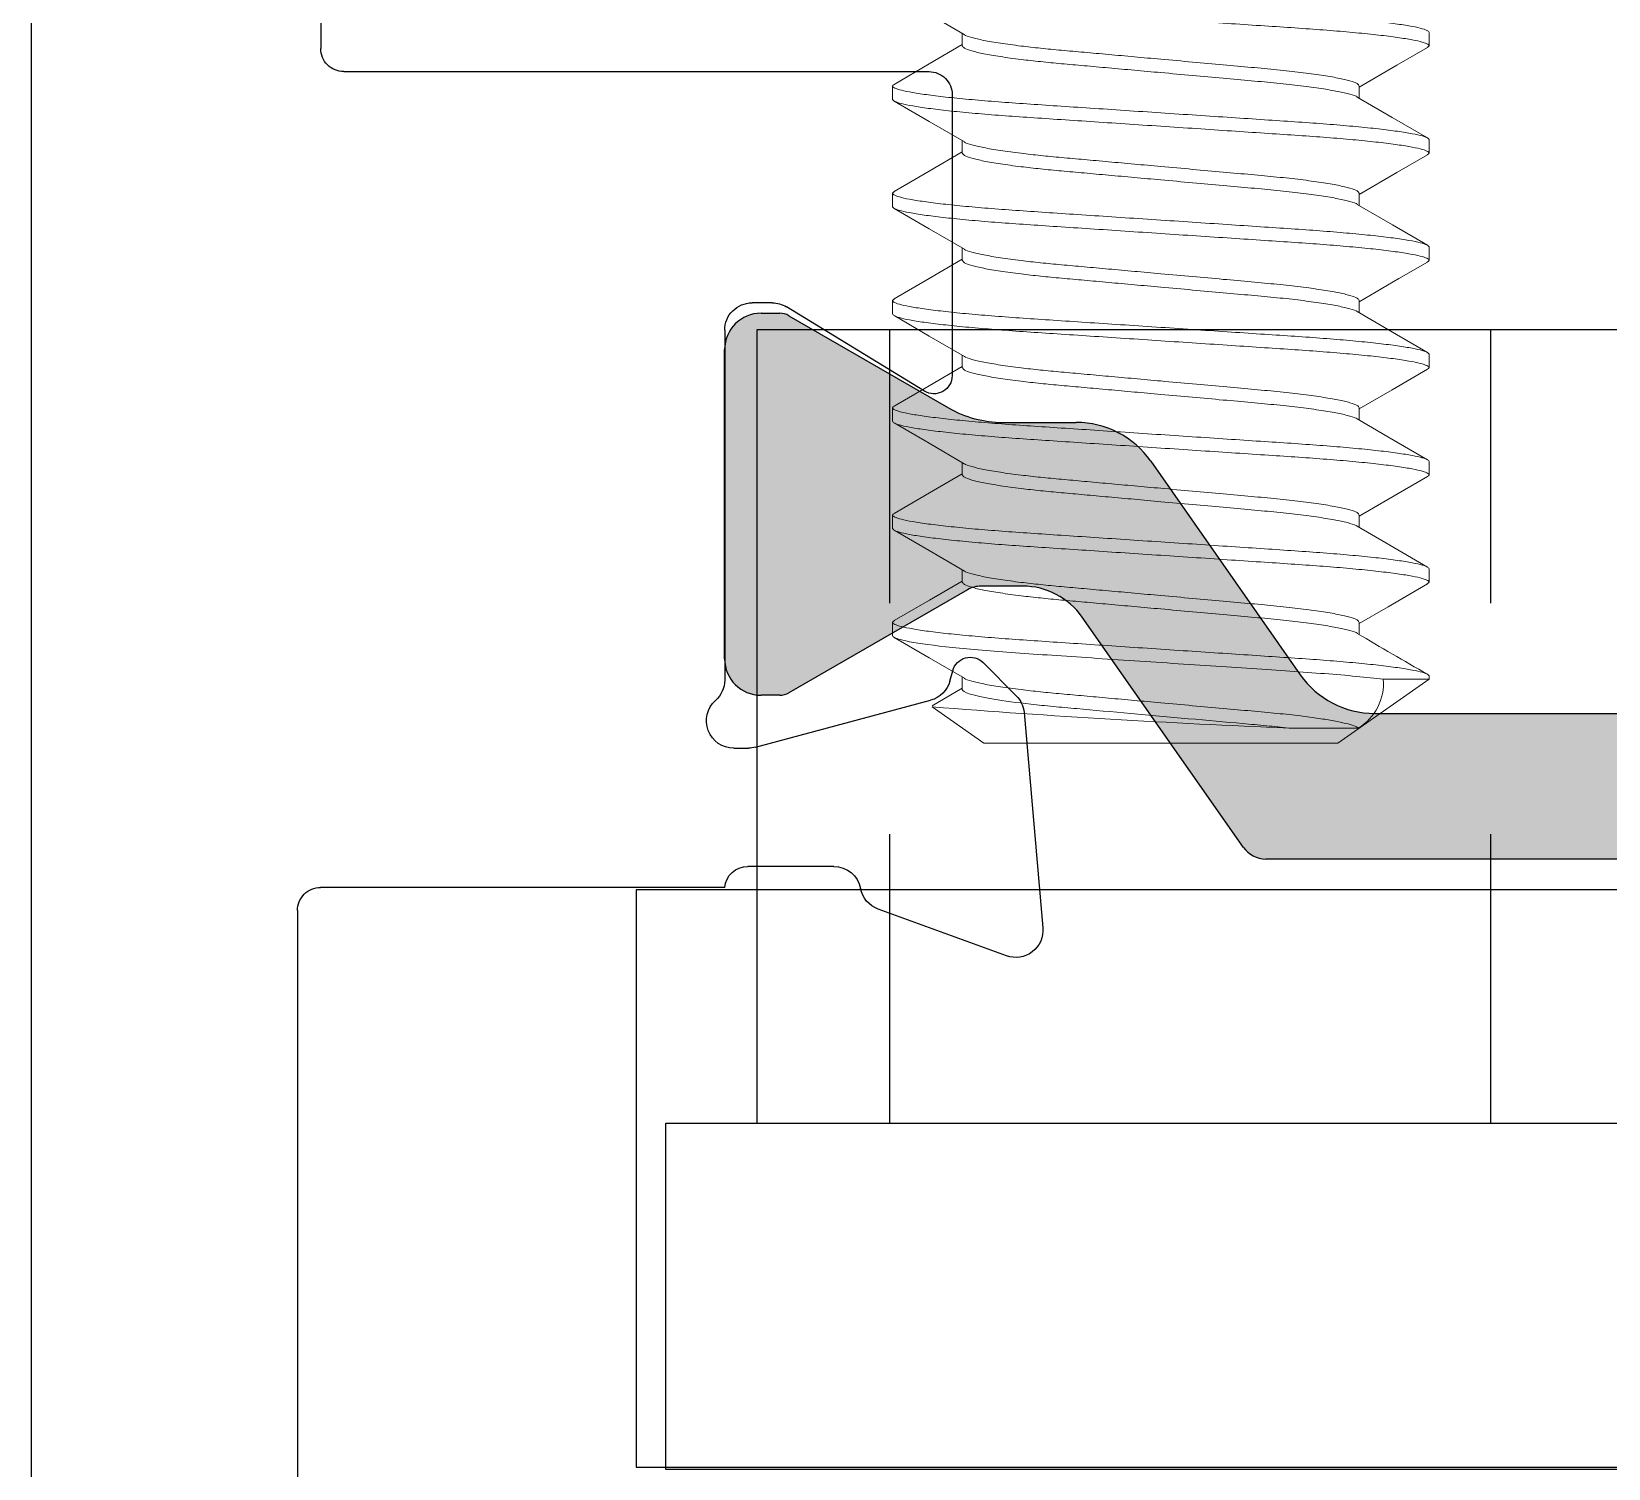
# Model space of a CAD drawing. Extents: x -82 to 113, y -82 to 93.
# Drawn here: x 7.157 to 7.84, y 84.668 to 85.29 of the extents above; entities that cross this region are included whole.
import ezdxf

# ---------------------------------------------------------------- set-up
doc = ezdxf.new("R2010")
doc.units = 0
doc.header["$MEASUREMENT"] = 0
for name, pattern in [('C', [0]), ('HIDDEN2', [0.1875, 0.125, -0.0625]), ('SLD-Solid', [0])]:
    doc.linetypes.add(name, pattern=pattern)
doc.layers.get('0').update_dxf_attribs({"linetype": 'CONTINUOUS'})
for name, color, linetype in [('Ballons', 7, 'CONTINUOUS'), ('I-Strut', 7, 'CONTINUOUS'), ('INERTIA', 7, 'CONTINUOUS'), ('VENT', 5, 'CONTINUOUS')]:
    doc.layers.add(name, color=color, linetype=linetype)

# ---------------------------------------------------------------- blocks, each defined once
blk = doc.blocks.new('20547')
for p, q in [((696.22741, 56.06111), (695.85241, 56.06111)), ((696.22741, 55.71761), (696.22741, 56.06111))]:
    blk.add_line(p, q)
at = {"linetype": 'HIDDEN2'}
for p, q in [((695.90991, 55.71761), (695.90991, 56.06111)), ((696.16991, 55.71761), (696.16991, 56.06111))]:
    blk.add_line(p, q, dxfattribs=at)
blk.add_lwpolyline([(695.47741, 55.56761), (696.2669, 55.56761), (696.2669, 55.71761), (695.47741, 55.71761)], close=True)
blk = doc.blocks.new('91251A555')
at = {"color": 7, "linetype": 'SLD-Solid', "lineweight": 15}
for p, q in [((2.72139, 0.11607), (2.71559, 0.11607)), ((2.76782, 0.11607), (2.76202, 0.11607)), ((2.81425, 0.11607), (2.80844, 0.11607)), ((2.86068, 0.11607), (2.85487, 0.11607)), ((2.9071, 0.11607), (2.9013, 0.11607)), ((2.95353, 0.11607), (2.94773, 0.11607)), ((2.98383, 0.0989), (2.97626, 0.08591)), ((2.99996, 0.07663), (2.98434, 0.09893)), ((2.69818, 0.08591), (2.69286, 0.08591)), ((2.74461, 0.08591), (2.73929, 0.08591)), ((2.79103, 0.08591), (2.78571, 0.08591)), ((2.83746, 0.08591), (2.83214, 0.08591)), ((2.88389, 0.08591), (2.87857, 0.08591)), ((2.93032, 0.08591), (2.925, 0.08591)), ((2.97675, 0.08591), (2.97143, 0.08591)), ((2.99996, 0.07663), (2.99996, -0.07663)), ((2.99346, -0.05535), (2.99346, -0.08547)), ((2.97234, -0.11607), (2.99996, -0.07663)), ((2.71559, -0.08591), (2.72091, -0.08591)), ((2.76202, -0.08591), (2.76734, -0.08591)), ((2.80844, -0.08591), (2.81376, -0.08591)), ((2.85487, -0.08591), (2.86019, -0.08591)), ((2.9013, -0.08591), (2.90662, -0.08591)), ((2.94773, -0.08591), (2.95305, -0.08591)), ((2.97234, -0.09627), (2.97234, -0.11607)), ((2.69237, -0.11607), (2.69818, -0.11607)), ((2.7388, -0.11607), (2.74461, -0.11607)), ((2.78523, -0.11607), (2.79103, -0.11607)), ((2.83166, -0.11607), (2.83746, -0.11607)), ((2.87809, -0.11607), (2.88389, -0.11607)), ((2.92451, -0.11607), (2.93032, -0.11607)), ((2.97094, -0.11607), (2.97234, -0.11607))]:
    blk.add_line(p, q, dxfattribs=at)
at = {"color": 7, "linetype": 'SLD-Solid', "lineweight": 15, "flags": 128}
for points in [[(2.69336, 0.08505), (2.68452, 0.10023), (2.67568, 0.11544)], [(2.71487, 0.11545), (2.70604, 0.10023), (2.69769, 0.08591)], [(2.73981, 0.08502), (2.73097, 0.1002), (2.72213, 0.11541)], [(2.76128, 0.11541), (2.75244, 0.1002), (2.74412, 0.08591)], [(2.78622, 0.08504), (2.77738, 0.10022), (2.76854, 0.11543)], [(2.80773, 0.11544), (2.79889, 0.10023), (2.79055, 0.08591)], [(2.83266, 0.08502), (2.82382, 0.10021), (2.81498, 0.11542)], [(2.85415, 0.11544), (2.84531, 0.10022), (2.83698, 0.08591)], [(2.87907, 0.08505), (2.87023, 0.10023), (2.86139, 0.11544)], [(2.90059, 0.11546), (2.89066, 0.09836), (2.88341, 0.08591)], [(2.92551, 0.08503), (2.91667, 0.10021), (2.90783, 0.11543)], [(2.94699, 0.11541), (2.93815, 0.10019), (2.92983, 0.08591)], [(2.97195, 0.08502), (2.9631, 0.1002), (2.95426, 0.11542)], [(2.69891, -0.11542), (2.70663, -0.10212), (2.71607, -0.08591)], [(2.72038, -0.08501), (2.72923, -0.10019), (2.73807, -0.11541)], [(2.74532, -0.11546), (2.75305, -0.10215), (2.7625, -0.08591)], [(2.76682, -0.08502), (2.77566, -0.1002), (2.7845, -0.11542)], [(2.79176, -0.11543), (2.79893, -0.10308), (2.80893, -0.08591)], [(2.81325, -0.08503), (2.82209, -0.10021), (2.83093, -0.11543)], [(2.8382, -0.11541), (2.84704, -0.10019), (2.85536, -0.08591)], [(2.85968, -0.08503), (2.86742, -0.09832), (2.87736, -0.11542)], [(2.88462, -0.11542), (2.89455, -0.09832), (2.90178, -0.08591)], [(2.90611, -0.08503), (2.9133, -0.09738), (2.92379, -0.11542)], [(2.93103, -0.11545), (2.94097, -0.09835), (2.94821, -0.08591)]]:
    blk.add_lwpolyline(points, dxfattribs=at)
at = {"color": 7, "linetype": 'SLD-Solid', "lineweight": 15}
for centre, radius, start, end in [((-0.89824, -0.20902), 3.89473, 2.26123, 4.53451), ((1.10659, -1.17925), 2.14588, 29.71914, 30.65809), ((2.97424, -0.07394), 0.02242, 265.14885, 329.03037)]:
    blk.add_arc(centre, radius, start, end, dxfattribs=at)
for points, knots in [([(2.69237, -0.11607), (2.69208, -0.11589), (2.6915, -0.11552), (2.69054, -0.11253), (2.68954, -0.10767), (2.68851, -0.10082), (2.68747, -0.09218), (2.68647, -0.082), (2.68551, -0.07059), (2.68464, -0.05819), (2.68376, -0.04484), (2.6828, -0.03055), (2.6818, -0.01548), (2.68077, 0), (2.67974, 0.01548), (2.67873, 0.03055), (2.67777, 0.04484), (2.6769, 0.05819), (2.67602, 0.07059), (2.67507, 0.082), (2.67406, 0.09218), (2.67303, 0.10082), (2.672, 0.10766), (2.67099, 0.11256), (2.67004, 0.1154), (2.66921, 0.11644), (2.66868, 0.11565), (2.66843, 0.1153)], [0, 0, 0, 0, 0.039097, 0.079223, 0.120066, 0.161277, 0.202487, 0.24333, 0.283456, 0.322553, 0.36165, 0.401776, 0.442619, 0.48383, 0.525041, 0.565884, 0.60601, 0.645107, 0.684204, 0.72433, 0.765172, 0.806383, 0.847594, 0.888437, 0.928563, 0.96766, 1, 1, 1, 1]), ([(2.69891, -0.11529), (2.69867, -0.11565), (2.69813, -0.11644), (2.6973, -0.1154), (2.69634, -0.11256), (2.69534, -0.10766), (2.69431, -0.10082), (2.69328, -0.09218), (2.69227, -0.082), (2.69132, -0.07059), (2.69044, -0.05819), (2.68956, -0.04484), (2.68861, -0.03055), (2.6876, -0.01548), (2.68657, 0), (2.68554, 0.01548), (2.68453, 0.03055), (2.68358, 0.04484), (2.6827, 0.05819), (2.68183, 0.07059), (2.68087, 0.082), (2.67987, 0.09218), (2.67883, 0.10082), (2.6778, 0.10767), (2.6768, 0.11253), (2.67584, 0.11552), (2.67525, 0.11589), (2.67496, 0.11607)], [0, 0, 0, 0, 0.0326839, 0.0717671, 0.1118789, 0.1527071, 0.1939032, 0.2350994, 0.2759276, 0.3160394, 0.3551226, 0.3942058, 0.4343176, 0.4751458, 0.516342, 0.5575381, 0.5983663, 0.6384781, 0.6775613, 0.7166445, 0.7567563, 0.7975845, 0.8387807, 0.8799768, 0.920805, 0.9609168, 1, 1, 1, 1]), ([(2.7388, -0.11607), (2.73851, -0.11589), (2.73793, -0.11552), (2.73697, -0.11253), (2.73597, -0.10767), (2.73493, -0.10082), (2.7339, -0.09218), (2.7329, -0.082), (2.73194, -0.07059), (2.73106, -0.05819), (2.73019, -0.04484), (2.72923, -0.03055), (2.72823, -0.01548), (2.7272, 0), (2.72616, 0.01548), (2.72516, 0.03055), (2.7242, 0.04484), (2.72333, 0.05819), (2.72245, 0.07059), (2.72149, 0.082), (2.72049, 0.09218), (2.71946, 0.10082), (2.71843, 0.10766), (2.71742, 0.11256), (2.71646, 0.1154), (2.71564, 0.11644), (2.71511, 0.11566), (2.71487, 0.11531)], [0, 0, 0, 0, 0.039111, 0.079252, 0.120109, 0.161334, 0.20256, 0.243417, 0.283558, 0.322669, 0.36178, 0.40192, 0.442778, 0.484003, 0.525229, 0.566086, 0.606227, 0.645338, 0.684449, 0.724589, 0.765447, 0.806672, 0.847898, 0.888755, 0.928896, 0.968007, 1, 1, 1, 1]), ([(2.74532, -0.11531), (2.74508, -0.11566), (2.74455, -0.11644), (2.74373, -0.1154), (2.74277, -0.11256), (2.74177, -0.10766), (2.74074, -0.10082), (2.7397, -0.09218), (2.7387, -0.082), (2.73774, -0.07059), (2.73687, -0.05819), (2.73599, -0.04484), (2.73504, -0.03055), (2.73403, -0.01548), (2.733, 0), (2.73197, 0.01548), (2.73096, 0.03055), (2.73001, 0.04484), (2.72913, 0.05819), (2.72825, 0.07059), (2.7273, 0.082), (2.72629, 0.09218), (2.72526, 0.10082), (2.72423, 0.10767), (2.72322, 0.11253), (2.72227, 0.11552), (2.72168, 0.11589), (2.72139, 0.11607)], [0, 0, 0, 0, 0.031769, 0.070889, 0.111039, 0.151905, 0.193141, 0.234376, 0.275243, 0.315392, 0.354512, 0.393633, 0.433782, 0.474649, 0.515884, 0.557119, 0.597986, 0.638136, 0.677256, 0.716376, 0.756526, 0.797393, 0.838628, 0.879863, 0.92073, 0.96088, 1, 1, 1, 1]), ([(2.78523, -0.11607), (2.78494, -0.11589), (2.78435, -0.11552), (2.7834, -0.11253), (2.78239, -0.10767), (2.78136, -0.10082), (2.78033, -0.09218), (2.77933, -0.082), (2.77837, -0.07059), (2.77749, -0.05819), (2.77662, -0.04484), (2.77566, -0.03055), (2.77466, -0.01548), (2.77362, 0), (2.77259, 0.01548), (2.77159, 0.03055), (2.77063, 0.04484), (2.76975, 0.05819), (2.76888, 0.07059), (2.76792, 0.082), (2.76692, 0.09218), (2.76589, 0.10082), (2.76485, 0.10766), (2.76385, 0.11256), (2.76289, 0.1154), (2.76207, 0.11644), (2.76153, 0.11565), (2.76128, 0.11529)], [0, 0, 0, 0, 0.039079, 0.079186, 0.12001, 0.161201, 0.202393, 0.243217, 0.283324, 0.322403, 0.361482, 0.401589, 0.442412, 0.483604, 0.524796, 0.565619, 0.605726, 0.644805, 0.683884, 0.723991, 0.764815, 0.806007, 0.847198, 0.888022, 0.928129, 0.967208, 1, 1, 1, 1]), ([(2.79176, -0.11529), (2.79152, -0.11565), (2.79098, -0.11644), (2.79016, -0.1154), (2.7892, -0.11256), (2.7882, -0.10766), (2.78716, -0.10082), (2.78613, -0.09218), (2.78513, -0.082), (2.78417, -0.07059), (2.7833, -0.05819), (2.78242, -0.04484), (2.78146, -0.03055), (2.78046, -0.01548), (2.77943, 0), (2.77839, 0.01548), (2.77739, 0.03055), (2.77643, 0.04484), (2.77556, 0.05819), (2.77468, 0.07059), (2.77373, 0.082), (2.77272, 0.09218), (2.77169, 0.10082), (2.77066, 0.10767), (2.76965, 0.11253), (2.7687, 0.11552), (2.76811, 0.11589), (2.76782, 0.11607)], [0, 0, 0, 0, 0.032452, 0.071544, 0.111666, 0.152504, 0.19371, 0.234916, 0.275754, 0.315875, 0.354968, 0.39406, 0.434182, 0.47502, 0.516226, 0.557432, 0.59827, 0.638391, 0.677484, 0.716577, 0.756698, 0.797536, 0.838742, 0.879948, 0.920786, 0.960907, 1, 1, 1, 1]), ([(2.83166, -0.11607), (2.83137, -0.11589), (2.83078, -0.11552), (2.82983, -0.11253), (2.82882, -0.10767), (2.82779, -0.10082), (2.82676, -0.09218), (2.82575, -0.082), (2.8248, -0.07059), (2.82392, -0.05819), (2.82304, -0.04484), (2.82209, -0.03055), (2.82108, -0.01548), (2.82005, 0), (2.81902, 0.01548), (2.81802, 0.03055), (2.81706, 0.04484), (2.81618, 0.05819), (2.81531, 0.07059), (2.81435, 0.082), (2.81335, 0.09218), (2.81231, 0.10082), (2.81128, 0.10766), (2.81028, 0.11256), (2.80932, 0.1154), (2.8085, 0.11644), (2.80796, 0.11566), (2.80772, 0.1153)], [0, 0, 0, 0, 0.039108, 0.079245, 0.120098, 0.16132, 0.202542, 0.243396, 0.283533, 0.322641, 0.361748, 0.401885, 0.442739, 0.483961, 0.525183, 0.566037, 0.606174, 0.645281, 0.684389, 0.724526, 0.76538, 0.806602, 0.847824, 0.888678, 0.928815, 0.967922, 1, 1, 1, 1]), ([(2.8382, -0.11528), (2.83796, -0.11565), (2.83741, -0.11644), (2.83659, -0.1154), (2.83563, -0.11256), (2.83463, -0.10766), (2.83359, -0.10082), (2.83256, -0.09218), (2.83156, -0.082), (2.8306, -0.07059), (2.82972, -0.05819), (2.82885, -0.04484), (2.82789, -0.03055), (2.82689, -0.01548), (2.82585, 0), (2.82482, 0.01548), (2.82382, 0.03055), (2.82286, 0.04484), (2.82199, 0.05819), (2.82111, 0.07059), (2.82015, 0.082), (2.81915, 0.09218), (2.81812, 0.10082), (2.81708, 0.10767), (2.81608, 0.11253), (2.81512, 0.11552), (2.81454, 0.11589), (2.81425, 0.11607)], [0, 0, 0, 0, 0.032919, 0.071992, 0.112094, 0.152913, 0.194099, 0.235285, 0.276103, 0.316205, 0.355279, 0.394353, 0.434455, 0.475273, 0.516459, 0.557645, 0.598464, 0.638566, 0.67764, 0.716713, 0.756815, 0.797634, 0.83882, 0.880006, 0.920824, 0.960926, 1, 1, 1, 1]), ([(2.87809, -0.11607), (2.8778, -0.11589), (2.87721, -0.11552), (2.87625, -0.11253), (2.87525, -0.10767), (2.87422, -0.10082), (2.87319, -0.09218), (2.87218, -0.082), (2.87123, -0.07059), (2.87035, -0.05819), (2.86947, -0.04484), (2.86852, -0.03055), (2.86751, -0.01548), (2.86648, 0), (2.86545, 0.01548), (2.86444, 0.03055), (2.86349, 0.04484), (2.86261, 0.05819), (2.86173, 0.07059), (2.86078, 0.082), (2.85977, 0.09218), (2.85874, 0.10082), (2.85771, 0.10766), (2.85671, 0.11256), (2.85575, 0.1154), (2.85493, 0.11644), (2.85439, 0.11566), (2.85415, 0.1153)], [0, 0, 0, 0, 0.039105, 0.079239, 0.12009, 0.161309, 0.202529, 0.24338, 0.283514, 0.322619, 0.361724, 0.401858, 0.442709, 0.483928, 0.525147, 0.565998, 0.606133, 0.645238, 0.684343, 0.724477, 0.765328, 0.806547, 0.847766, 0.888617, 0.928751, 0.967856, 1, 1, 1, 1]), ([(2.88462, -0.11529), (2.88438, -0.11565), (2.88384, -0.11644), (2.88301, -0.1154), (2.88206, -0.11256), (2.88105, -0.10766), (2.88002, -0.10082), (2.87899, -0.09218), (2.87798, -0.082), (2.87703, -0.07059), (2.87615, -0.05819), (2.87528, -0.04484), (2.87432, -0.03055), (2.87332, -0.01548), (2.87228, 0), (2.87125, 0.01548), (2.87025, 0.03055), (2.86929, 0.04484), (2.86841, 0.05819), (2.86754, 0.07059), (2.86658, 0.082), (2.86558, 0.09218), (2.86454, 0.10082), (2.86351, 0.10767), (2.86251, 0.11253), (2.86155, 0.11552), (2.86097, 0.11589), (2.86068, 0.11607)], [0, 0, 0, 0, 0.032604, 0.071691, 0.111806, 0.152638, 0.193837, 0.235037, 0.275868, 0.315983, 0.35507, 0.394156, 0.434271, 0.475103, 0.516302, 0.557502, 0.598333, 0.638448, 0.677535, 0.716621, 0.756736, 0.797568, 0.838767, 0.879967, 0.920799, 0.960914, 1, 1, 1, 1]), ([(2.92451, -0.11607), (2.92422, -0.11589), (2.92364, -0.11552), (2.92268, -0.11253), (2.92168, -0.10767), (2.92065, -0.10082), (2.91961, -0.09218), (2.91861, -0.082), (2.91765, -0.07059), (2.91678, -0.05819), (2.9159, -0.04484), (2.91494, -0.03055), (2.91394, -0.01548), (2.91291, 0), (2.91188, 0.01548), (2.91087, 0.03055), (2.90992, 0.04484), (2.90904, 0.05819), (2.90816, 0.07059), (2.90721, 0.082), (2.9062, 0.09218), (2.90517, 0.10082), (2.90414, 0.10766), (2.90313, 0.11256), (2.90218, 0.1154), (2.90136, 0.11644), (2.90083, 0.11566), (2.90059, 0.11531)], [0, 0, 0, 0, 0.039124, 0.079278, 0.120148, 0.161388, 0.202627, 0.243497, 0.283651, 0.322775, 0.361899, 0.402053, 0.442923, 0.484163, 0.525402, 0.566273, 0.606426, 0.64555, 0.684674, 0.724828, 0.765699, 0.806938, 0.848177, 0.889048, 0.929201, 0.968325, 1, 1, 1, 1]), ([(2.93104, -0.11531), (2.9308, -0.11566), (2.93026, -0.11644), (2.92944, -0.1154), (2.92848, -0.11256), (2.92748, -0.10766), (2.92645, -0.10082), (2.92542, -0.09218), (2.92441, -0.082), (2.92346, -0.07059), (2.92258, -0.05819), (2.9217, -0.04484), (2.92075, -0.03055), (2.91974, -0.01548), (2.91871, 0), (2.91768, 0.01548), (2.91667, 0.03055), (2.91572, 0.04484), (2.91484, 0.05819), (2.91397, 0.07059), (2.91301, 0.082), (2.91201, 0.09218), (2.91097, 0.10082), (2.90994, 0.10767), (2.90894, 0.11253), (2.90798, 0.11552), (2.90739, 0.11589), (2.9071, 0.11607)], [0, 0, 0, 0, 0.031971, 0.071083, 0.111224, 0.152083, 0.193309, 0.234536, 0.275394, 0.315535, 0.354647, 0.393759, 0.433901, 0.474759, 0.515985, 0.557212, 0.59807, 0.638212, 0.677324, 0.716436, 0.756577, 0.797435, 0.838662, 0.879888, 0.920747, 0.960888, 1, 1, 1, 1]), ([(2.97094, -0.11607), (2.97065, -0.11589), (2.97007, -0.11552), (2.96911, -0.11253), (2.96811, -0.10767), (2.96707, -0.10082), (2.96604, -0.09218), (2.96504, -0.082), (2.96408, -0.07059), (2.9632, -0.05819), (2.96233, -0.04484), (2.96137, -0.03055), (2.96037, -0.01548), (2.95934, 0), (2.9583, 0.01548), (2.9573, 0.03055), (2.95634, 0.04484), (2.95547, 0.05819), (2.95459, 0.07059), (2.95363, 0.082), (2.95263, 0.09218), (2.9516, 0.10082), (2.95057, 0.10766), (2.94956, 0.11256), (2.9486, 0.1154), (2.94778, 0.11644), (2.94724, 0.11565), (2.94699, 0.11528)], [0, 0, 0, 0, 0.039074, 0.079176, 0.119994, 0.16118, 0.202366, 0.243184, 0.283286, 0.32236, 0.361434, 0.401536, 0.442354, 0.48354, 0.524726, 0.565544, 0.605646, 0.64472, 0.683794, 0.723895, 0.764714, 0.8059, 0.847086, 0.887904, 0.928006, 0.96708, 1, 1, 1, 1]), ([(2.97234, -0.09627), (2.9715, -0.08923), (2.97068, -0.08049), (2.96956, -0.06606), (2.96921, -0.06108), (2.96852, -0.0507), (2.96815, -0.04519), (2.967, -0.02791), (2.96616, -0.01538), (2.96448, 0.00986), (2.96364, 0.02254), (2.96246, 0.04022), (2.96208, 0.0459), (2.96136, 0.05664), (2.96103, 0.06168), (2.95994, 0.07647), (2.95913, 0.08557), (2.95747, 0.1006), (2.95661, 0.1065), (2.95498, 0.11423), (2.95421, 0.11607), (2.95353, 0.11607)], [0, 0, 0, 0, 0.125, 0.125, 0.1875, 0.1875, 0.25, 0.25, 0.375, 0.375, 0.5, 0.5, 0.5625, 0.5625, 0.625, 0.625, 0.75, 0.75, 0.875, 0.875, 1, 1, 1, 1]), ([(2.71559, -0.08591), (2.71524, -0.08572), (2.71453, -0.08533), (2.71336, -0.08211), (2.71213, -0.07692), (2.71089, -0.06971), (2.70968, -0.06079), (2.70854, -0.05056), (2.70751, -0.03924), (2.70641, -0.02693), (2.70522, -0.01372), (2.70405, -0.00076), (2.70295, 0.01146), (2.70195, 0.02261), (2.70099, 0.03319), (2.70011, 0.04307), (2.69924, 0.05225), (2.69821, 0.06127), (2.69707, 0.0697), (2.69583, 0.07696), (2.69461, 0.08199), (2.69378, 0.08462), (2.69339, 0.08496), (2.69336, 0.08499)], [0, 0, 0, 0, 0.050905, 0.103328, 0.15666, 0.210224, 0.263326, 0.315306, 0.365813, 0.417286, 0.470084, 0.52357, 0.568187, 0.612402, 0.655835, 0.698148, 0.740462, 0.783895, 0.836997, 0.890561, 0.943893, 0.996316, 1, 1, 1, 1]), ([(2.72038, -0.08497), (2.72036, -0.08495), (2.71998, -0.0846), (2.71916, -0.08199), (2.71794, -0.07696), (2.7167, -0.0697), (2.71549, -0.0608), (2.71434, -0.05056), (2.71332, -0.03924), (2.71221, -0.02693), (2.71102, -0.01372), (2.70985, -0.00076), (2.70875, 0.01146), (2.70775, 0.02261), (2.70679, 0.03319), (2.70592, 0.04307), (2.70504, 0.05225), (2.70402, 0.06127), (2.70287, 0.06971), (2.70163, 0.07692), (2.70041, 0.08211), (2.69924, 0.08533), (2.69853, 0.08572), (2.69818, 0.08591)], [0, 0, 0, 0, 0.002703, 0.055178, 0.108562, 0.162179, 0.215333, 0.267364, 0.317921, 0.369445, 0.422295, 0.475834, 0.520494, 0.564752, 0.608229, 0.650584, 0.692938, 0.736415, 0.789569, 0.843186, 0.89657, 0.949045, 1, 1, 1, 1]), ([(2.76202, -0.08591), (2.76167, -0.08572), (2.76096, -0.08533), (2.75979, -0.08211), (2.75856, -0.07692), (2.75732, -0.06971), (2.75611, -0.06079), (2.75497, -0.05056), (2.75394, -0.03924), (2.75284, -0.02693), (2.75165, -0.01372), (2.75048, -0.00076), (2.74938, 0.01146), (2.74837, 0.02261), (2.74742, 0.03319), (2.74654, 0.04307), (2.74566, 0.05225), (2.74464, 0.06127), (2.7435, 0.0697), (2.74226, 0.07696), (2.74104, 0.08199), (2.74021, 0.0846), (2.73983, 0.08495), (2.73981, 0.08497)], [0, 0, 0, 0, 0.050954, 0.103427, 0.15681, 0.210425, 0.263577, 0.315607, 0.366163, 0.417685, 0.470533, 0.52407, 0.568729, 0.612986, 0.656462, 0.698815, 0.741169, 0.784644, 0.837796, 0.891412, 0.944794, 0.997267, 1, 1, 1, 1]), ([(2.76682, -0.08497), (2.7668, -0.08495), (2.76641, -0.08461), (2.76559, -0.08199), (2.76437, -0.07696), (2.76312, -0.0697), (2.76192, -0.0608), (2.76077, -0.05056), (2.75975, -0.03924), (2.75864, -0.02693), (2.75745, -0.01372), (2.75628, -0.00076), (2.75518, 0.01146), (2.75418, 0.02261), (2.75322, 0.03319), (2.75234, 0.04307), (2.75147, 0.05225), (2.75045, 0.06127), (2.7493, 0.06971), (2.74806, 0.07692), (2.74684, 0.08211), (2.74567, 0.08533), (2.74496, 0.08572), (2.74461, 0.08591)], [0, 0, 0, 0, 0.0029, 0.055365, 0.108738, 0.162345, 0.215488, 0.267509, 0.318056, 0.369569, 0.422409, 0.475937, 0.520589, 0.564838, 0.608306, 0.650653, 0.692999, 0.736467, 0.78961, 0.843217, 0.896591, 0.949055, 1, 1, 1, 1]), ([(2.80844, -0.08591), (2.80809, -0.08572), (2.80738, -0.08533), (2.80621, -0.08211), (2.80499, -0.07692), (2.80375, -0.06971), (2.80254, -0.06079), (2.8014, -0.05056), (2.80037, -0.03924), (2.79926, -0.02693), (2.79807, -0.01372), (2.79691, -0.00076), (2.79581, 0.01146), (2.7948, 0.02261), (2.79385, 0.03319), (2.79297, 0.04307), (2.79209, 0.05225), (2.79107, 0.06127), (2.78993, 0.0697), (2.78868, 0.07696), (2.78747, 0.08199), (2.78664, 0.08462), (2.78625, 0.08496), (2.78622, 0.08498)], [0, 0, 0, 0, 0.050913, 0.103344, 0.156685, 0.210257, 0.263367, 0.315356, 0.365871, 0.417352, 0.470158, 0.523653, 0.568276, 0.612498, 0.655939, 0.698259, 0.740578, 0.784019, 0.837129, 0.890702, 0.944042, 0.996473, 1, 1, 1, 1]), ([(2.81325, -0.08497), (2.81323, -0.08495), (2.81284, -0.08461), (2.81201, -0.08199), (2.81079, -0.07696), (2.80955, -0.0697), (2.80834, -0.0608), (2.8072, -0.05056), (2.80617, -0.03924), (2.80507, -0.02693), (2.80388, -0.01372), (2.80271, -0.00076), (2.80161, 0.01146), (2.8006, 0.02261), (2.79965, 0.03319), (2.79877, 0.04307), (2.7979, 0.05225), (2.79687, 0.06127), (2.79573, 0.06971), (2.79449, 0.07692), (2.79326, 0.08211), (2.79209, 0.08533), (2.79138, 0.08572), (2.79103, 0.08591)], [0, 0, 0, 0, 0.003052, 0.055508, 0.108874, 0.162472, 0.215607, 0.26762, 0.31816, 0.369665, 0.422497, 0.476017, 0.520662, 0.564904, 0.608366, 0.650706, 0.693046, 0.736507, 0.789642, 0.843241, 0.896606, 0.949062, 1, 1, 1, 1]), ([(2.85487, -0.08591), (2.85452, -0.08572), (2.85381, -0.08533), (2.85264, -0.08211), (2.85142, -0.07692), (2.85018, -0.06971), (2.84897, -0.06079), (2.84782, -0.05056), (2.8468, -0.03924), (2.84569, -0.02693), (2.8445, -0.01372), (2.84333, -0.00076), (2.84223, 0.01146), (2.84123, 0.02261), (2.84027, 0.03319), (2.8394, 0.04307), (2.83852, 0.05225), (2.8375, 0.06127), (2.83636, 0.0697), (2.83511, 0.07696), (2.83389, 0.08199), (2.83307, 0.08461), (2.83268, 0.08495), (2.83266, 0.08497)], [0, 0, 0, 0, 0.050944, 0.103407, 0.156779, 0.210384, 0.263526, 0.315545, 0.366091, 0.417603, 0.470441, 0.523968, 0.568618, 0.612867, 0.656333, 0.698679, 0.741024, 0.784491, 0.837633, 0.891237, 0.94461, 0.997072, 1, 1, 1, 1]), ([(2.85968, -0.08497), (2.85965, -0.08495), (2.85927, -0.08461), (2.85844, -0.08199), (2.85722, -0.07696), (2.85598, -0.0697), (2.85477, -0.0608), (2.85363, -0.05056), (2.8526, -0.03924), (2.85149, -0.02693), (2.8503, -0.01372), (2.84914, -0.00076), (2.84804, 0.01146), (2.84703, 0.02261), (2.84608, 0.03319), (2.8452, 0.04307), (2.84432, 0.05225), (2.8433, 0.06127), (2.84216, 0.06971), (2.84092, 0.07692), (2.83969, 0.08211), (2.83852, 0.08533), (2.83781, 0.08572), (2.83746, 0.08591)], [0, 0, 0, 0, 0.003089, 0.055543, 0.108907, 0.162503, 0.215636, 0.267647, 0.318185, 0.369688, 0.422518, 0.476036, 0.520679, 0.564921, 0.60838, 0.650719, 0.693057, 0.736517, 0.78965, 0.843246, 0.89661, 0.949064, 1, 1, 1, 1]), ([(2.9013, -0.08591), (2.90095, -0.08572), (2.90024, -0.08533), (2.89907, -0.08211), (2.89785, -0.07692), (2.8966, -0.06971), (2.8954, -0.06079), (2.89425, -0.05056), (2.89323, -0.03924), (2.89212, -0.02693), (2.89093, -0.01372), (2.88976, -0.00076), (2.88866, 0.01146), (2.88766, 0.02261), (2.8867, 0.03319), (2.88582, 0.04307), (2.88495, 0.05225), (2.88393, 0.06127), (2.88278, 0.0697), (2.88154, 0.07696), (2.88032, 0.082), (2.87949, 0.08462), (2.8791, 0.08496), (2.87907, 0.08499)], [0, 0, 0, 0, 0.050901, 0.103319, 0.156646, 0.210205, 0.263302, 0.315278, 0.365781, 0.417249, 0.470042, 0.523524, 0.568136, 0.612347, 0.655777, 0.698086, 0.740395, 0.783825, 0.836922, 0.890482, 0.943809, 0.996227, 1, 1, 1, 1]), ([(2.90611, -0.08498), (2.90608, -0.08496), (2.9057, -0.08461), (2.90487, -0.08199), (2.90365, -0.07696), (2.90241, -0.0697), (2.9012, -0.0608), (2.90006, -0.05056), (2.89903, -0.03924), (2.89792, -0.02693), (2.89673, -0.01372), (2.89557, -0.00076), (2.89446, 0.01146), (2.89346, 0.02261), (2.8925, 0.03319), (2.89163, 0.04307), (2.89075, 0.05225), (2.88973, 0.06127), (2.88859, 0.06971), (2.88734, 0.07692), (2.88612, 0.08211), (2.88495, 0.08533), (2.88424, 0.08572), (2.88389, 0.08591)], [0, 0, 0, 0, 0.0032779, 0.0557222, 0.1090758, 0.1626618, 0.2157852, 0.2677864, 0.3183143, 0.3698081, 0.4226274, 0.4761358, 0.5207702, 0.5650031, 0.6084546, 0.6507849, 0.6931153, 0.7365667, 0.78969, 0.8432761, 0.8966297, 0.949074, 1, 1, 1, 1]), ([(2.94773, -0.08591), (2.94738, -0.08572), (2.94667, -0.08533), (2.9455, -0.08211), (2.94427, -0.07692), (2.94303, -0.06971), (2.94182, -0.06079), (2.94068, -0.05056), (2.93965, -0.03924), (2.93855, -0.02693), (2.93736, -0.01372), (2.93619, -0.00076), (2.93509, 0.01146), (2.93409, 0.02261), (2.93313, 0.03319), (2.93225, 0.04307), (2.93138, 0.05225), (2.93035, 0.06127), (2.92921, 0.0697), (2.92797, 0.07696), (2.92675, 0.08199), (2.92592, 0.08461), (2.92554, 0.08496), (2.92551, 0.08497)], [0, 0, 0, 0, 0.0509352, 0.103389, 0.1567522, 0.2103479, 0.2634808, 0.3154914, 0.3660285, 0.4175316, 0.4703604, 0.5238784, 0.5685209, 0.6127618, 0.6562211, 0.6985591, 0.7408971, 0.7843564, 0.8374893, 0.891085, 0.9444483, 0.996902, 1, 1, 1, 1]), ([(2.95252, -0.08496), (2.9525, -0.08495), (2.95212, -0.0846), (2.9513, -0.08199), (2.95008, -0.07696), (2.94884, -0.0697), (2.94763, -0.0608), (2.94648, -0.05056), (2.94546, -0.03924), (2.94435, -0.02693), (2.94316, -0.01372), (2.94199, -0.00076), (2.94089, 0.01146), (2.93989, 0.02261), (2.93893, 0.03319), (2.93806, 0.04307), (2.93718, 0.05225), (2.93616, 0.06127), (2.93501, 0.06971), (2.93377, 0.07692), (2.93255, 0.08211), (2.93138, 0.08533), (2.93067, 0.08572), (2.93032, 0.08591)], [0, 0, 0, 0, 0.002532, 0.055016, 0.108409, 0.162035, 0.215198, 0.267238, 0.317804, 0.369337, 0.422195, 0.475744, 0.520412, 0.564678, 0.608162, 0.650524, 0.692886, 0.73637, 0.789533, 0.843159, 0.896552, 0.949036, 1, 1, 1, 1]), ([(2.99346, -0.08547), (2.99314, -0.08493), (2.99248, -0.08384), (2.99144, -0.0802), (2.99037, -0.0751), (2.9893, -0.06853), (2.9882, -0.06033), (2.98711, -0.05056), (2.98608, -0.03924), (2.98498, -0.02693), (2.98379, -0.01372), (2.98262, -0.00076), (2.98152, 0.01146), (2.98051, 0.02261), (2.97956, 0.03319), (2.97868, 0.04307), (2.9778, 0.05225), (2.97678, 0.06127), (2.97564, 0.0697), (2.9744, 0.07696), (2.97318, 0.08199), (2.97235, 0.08461), (2.97197, 0.08495), (2.97195, 0.08497)], [0, 0, 0, 0, 0.046582, 0.094102, 0.142124, 0.190182, 0.237809, 0.291648, 0.343962, 0.397276, 0.451963, 0.507362, 0.553575, 0.599371, 0.644359, 0.688185, 0.732012, 0.776999, 0.832001, 0.887481, 0.94272, 0.997019, 1, 1, 1, 1]), ([(2.99346, -0.05535), (2.99312, -0.05226), (2.99279, -0.04902), (2.99216, -0.04237), (2.99186, -0.03894), (2.99088, -0.02805), (2.99016, -0.02009), (2.98868, -0.00366), (2.98792, 0.00481), (2.98644, 0.02119), (2.98573, 0.0291), (2.98476, 0.0399), (2.98446, 0.04329), (2.98383, 0.04991), (2.9835, 0.05313), (2.98246, 0.06233), (2.98172, 0.06784), (2.98022, 0.07683), (2.97947, 0.0803), (2.97803, 0.08484), (2.97735, 0.08591), (2.97675, 0.08591)], [0, 0, 0, 0, 0.0625, 0.0625, 0.125, 0.125, 0.25, 0.25, 0.375, 0.375, 0.5, 0.5, 0.5625, 0.5625, 0.625, 0.625, 0.75, 0.75, 0.875, 0.875, 1, 1, 1, 1])]:
    blk.add_open_spline(points, degree=3, knots=knots, dxfattribs=at)
blk = doc.blocks.new('3203-2_Sash_Component')
for p, q in [((0.0865, 0.01001), (0.0865, 3.73988)), ((-0.03871, 1.4176), (-0.03867, 1.1151)), ((-0.04867, 1.10509), (-0.30194, 1.1051)), ((-0.31194, 1.0951), (-0.31193, 0.97353)), ((-0.29995, 0.96681), (-0.24019, 1.0033)), ((-0.23403, 1.00503), (-0.22532, 1.00503)), ((-0.21351, 0.99323), (-0.21349, 0.8417)), ((-0.32535, 0.84932), (-0.33967, 0.835)), ((-0.31098, 0.84134), (-0.31218, 0.8458)), ((-0.2268, 0.81268), (-0.30263, 0.83299)), ((-0.34308, 0.82768), (-0.35121, 0.73456)), ((-0.21742, 0.81228), (-0.22374, 0.81228)), ((-0.26072, 0.7611), (-0.22348, 0.7611)), ((-0.21351, 0.75193), (-0.03862, 0.752)), ((-0.33541, 0.72243), (-0.27987, 0.74265)), ((-0.02861, 0.742), (-0.02857, 0.447))]:
    blk.add_line(p, q)
for centre, radius, start, end in [((-0.04867, 1.11509), 0.01, 269.99878, 0.00806), ((-0.30194, 1.0951), 0.01, 89.99878, 180.00763), ((-0.23403, 0.99322), 0.01181, 90.00863, 121.40863), ((-0.22532, 0.99322), 0.01181, 0.00863, 90.00863), ((-0.30405, 0.97353), 0.00787, 180.00863, 301.40863), ((-0.31978, 0.84376), 0.00787, 15.00863, 135.00863), ((-0.29957, 0.8444), 0.01181, 195.00863, 255.00863), ((-0.20168, 0.8417), 0.01181, 180.00863, 228.19831), ((-0.33131, 0.82665), 0.01181, 135.00863, 175.00863), ((-0.21742, 0.82409), 0.01181, 270.00863, 48.19831), ((-0.22374, 0.82409), 0.01181, 255.00863, 270.00863), ((-0.26072, 0.74929), 0.01181, 90.00863, 169.10434), ((-0.22348, 0.7511), 0.01, 4.75975, 90.00863), ((-0.28391, 0.75375), 0.01181, 290.00863, 349.10434), ((-0.03861, 0.742), 0.01, 0.00863, 90.02081), ((-0.33945, 0.73353), 0.01181, 175.00863, 290.00863)]:
    blk.add_arc(centre, radius, start, end)
blk = doc.blocks.new('25198-18.6mmX6.0mm_Std_I-Strut')
at = {"layer": 'I-Strut'}
h = blk.add_hatch(color=256, dxfattribs=at)
h.dxf.hatch_style = 1
h.paths.add_polyline_path([(0.14161, -0.00504, 0.244698), (0.13193, 0), (-0.13193, 0, 0.244698), (-0.14161, -0.00504), (-0.21138, -0.10468, -0.244698), (-0.23718, -0.11811), (-0.25516, -0.11811, -0.131652), (-0.26107, -0.11653), (-0.29921, -0.09451), (-0.33833, -0.07192, 0.131652), (-0.34227, -0.07087), (-0.35039, -0.07087, 0.414214), (-0.36614, -0.08661), (-0.36614, -0.1063), (-0.36614, -0.20079), (-0.36614, -0.22047, 0.414214), (-0.35039, -0.23622), (-0.34227, -0.23622, 0.131652), (-0.33833, -0.23517), (-0.29921, -0.21258), (-0.26929, -0.19531, -0.131652), (-0.24567, -0.18898), (-0.214, -0.18898, 0.244698), (-0.18175, -0.17219), (-0.11705, -0.07978, -0.244698), (-0.0848, -0.06299), (0.0848, -0.06299, -0.244698), (0.11705, -0.07978), (0.18175, -0.17219, 0.244698), (0.214, -0.18898), (0.24567, -0.18898, -0.131652), (0.26929, -0.19531), (0.33833, -0.23517, 0.131652), (0.34227, -0.23622), (0.35039, -0.23622, 0.414214), (0.36614, -0.22047), (0.36614, -0.20079), (0.36614, -0.1063), (0.36614, -0.08661, 0.414214), (0.35039, -0.07087), (0.34227, -0.07087, 0.131652), (0.33833, -0.07192), (0.26107, -0.11653, -0.131652), (0.25516, -0.11811), (0.23718, -0.11811, -0.244698), (0.21138, -0.10468)])
for p, q in [((-0.13193, 0), (0.13193, 0)), ((0.14161, -0.00504), (0.21138, -0.10468)), ((0.0848, -0.06299), (-0.0848, -0.06299)), ((0.26107, -0.11653), (0.33833, -0.07192)), ((0.34227, -0.07087), (0.35039, -0.07087)), ((0.18175, -0.17219), (0.11705, -0.07978)), ((0.36614, -0.08661), (0.36614, -0.1063)), ((0.36614, -0.1063), (0.36614, -0.20079)), ((0.23718, -0.11811), (0.25516, -0.11811)), ((0.24567, -0.18898), (0.214, -0.18898)), ((0.33833, -0.23517), (0.26929, -0.19531)), ((0.36614, -0.20079), (0.36614, -0.22047)), ((0.35039, -0.23622), (0.34227, -0.23622))]:
    blk.add_line(p, q, dxfattribs=at)
for centre, radius, start, end in [((0.13193, -0.01181), 0.01181, 35, 90), ((0.0848, -0.10236), 0.03937, 35, 90), ((0.34227, -0.07874), 0.00787, 90, 120), ((0.35039, -0.08661), 0.01575, 360, 90), ((0.23718, -0.08661), 0.0315, 215, 270), ((0.25516, -0.1063), 0.01181, 270, 300), ((0.214, -0.14961), 0.03937, 215, 270), ((0.24567, -0.23622), 0.04724, 60, 90), ((0.35039, -0.22047), 0.01575, 270, 0), ((0.34227, -0.22835), 0.00787, 240, 270)]:
    blk.add_arc(centre, radius, start, end, dxfattribs=at)
blk = doc.blocks.new('3203_Sash_Assembly')
blk.add_blockref('3203-2_Sash_Component', (2.1005, -0.68591))
at = {"xscale": -1, "rotation": 180}
blk.add_blockref('25198-18.6mmX6.0mm_Std_I-Strut', (1.52088, 0.07839), dxfattribs=at)

msp = doc.modelspace()

# ---------------------------------------------------------------- linework, layer by layer
at = {"layer": 'Ballons'}
msp.add_lwpolyline([(7.41891, 84.91861), (7.41891, 84.66861), (8.41891, 84.66861), (8.41891, 84.91861)], close=True, dxfattribs=at)

# ---------------------------------------------------------------- block references
at = {"layer": 'INERTIA', "xscale": -1, "rotation": 90}
msp.add_blockref('91251A555', (7.64597, 87.98204), dxfattribs=at)
at = {"layer": 'INERTIA', "color": 7, "linetype": 'C', "xscale": -1}
msp.add_blockref('20547', (703.69865, 29.09998), dxfattribs=at)
at = {"layer": 'VENT', "xscale": -1}
msp.add_blockref('3203_Sash_Assembly', (9.34421, 84.85349), dxfattribs=at)

doc.saveas('drawing.dxf')
